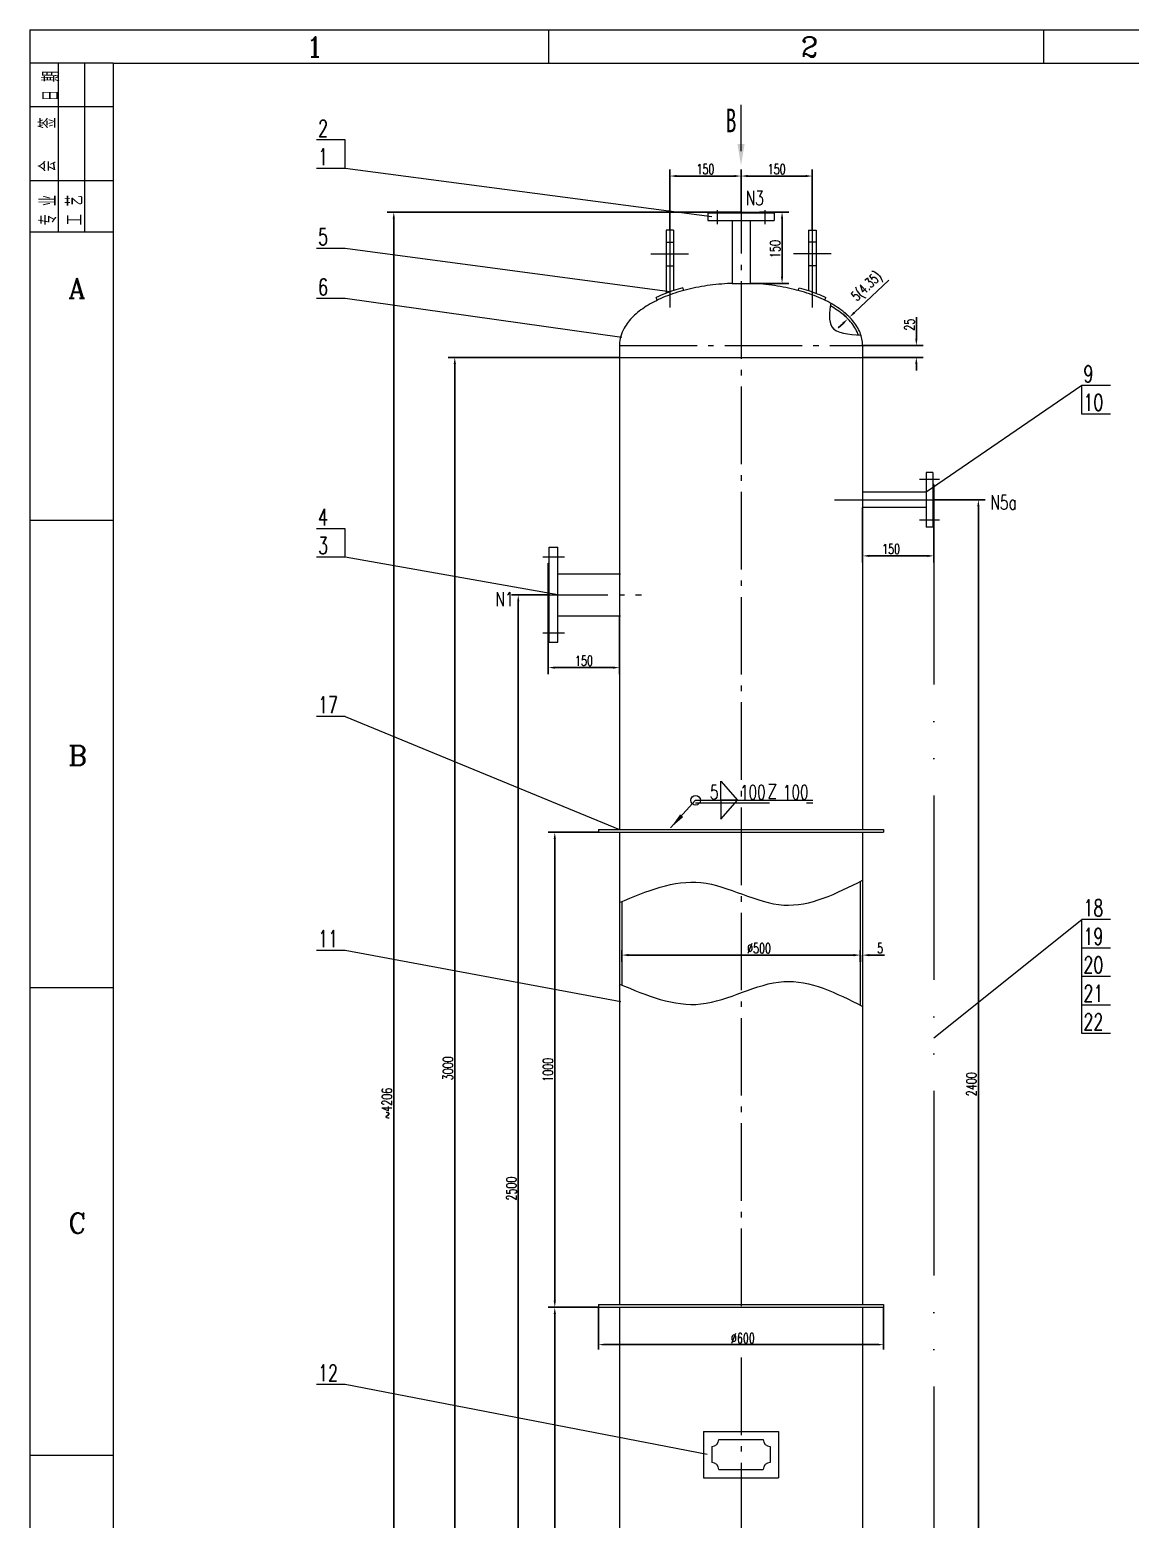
# Model space of a CAD drawing. Header units: inches. Extents: x -1056 to 3115, y -4435 to 1464.
# Drawn here: x -1056 to 1262, y -1672 to 1464 of the extents above; entities that cross this region are included whole.
import ezdxf
from ezdxf.enums import TextEntityAlignment as Align

# ---------------------------------------------------------------- set-up
doc = ezdxf.new("R2010")
doc.units = ezdxf.units.IN
doc.header["$LTSCALE"] = 77.75
doc.header["$MEASUREMENT"] = 0
for name, pattern in [('CENTER', [23, 20, -1, 1, -1]), ('CENTERY', [9.5, 7, -1, 0.5, -1]), ('DASHED', [19.05, 12.7, -6.35]), ('DASHEDX', [3, 2, -1]), ('DIVIDE-S', [16, 10, -2, 0, -2, 0, -2])]:
    doc.linetypes.add(name, pattern=pattern)
doc.layers.get('0').update_dxf_attribs({"lineweight": 18})
for name, color, linetype, lineweight in [('1', 7, 'Continuous', 18), ('4', 2, 'Continuous', 18), ('CENTER', 1, 'CENTER', 18), ('CENTERY', 1, 'CENTERY', 18), ('DASHED', 220, 'DASHED', 18), ('DASHEDX', 6, 'DASHEDX', 18), ('DIM', 2, 'Continuous', 18), ('K1', 4, 'Continuous', 18), ('THIN', 2, 'Continuous', 18)]:
    doc.layers.add(name, color=color, linetype=linetype, lineweight=lineweight)
doc.styles.add('HZ', font='romans.shx', dxfattribs={"width": 0.6, "bigfont": 'hz.shx'})
doc.styles.add('HZTXT', font='romans.shx', dxfattribs={"width": 0.7, "bigfont": 'hztxt.shx'})
doc.styles.add('ROMANC', font='romanc.shx', dxfattribs={"width": 0.7})
doc.styles.get("Standard").update_dxf_attribs({"font": 'SimSun.ttf', "width": 0.5})
doc.dimstyles.new('HZTXT', dxfattribs={"dimtxt": 21, "dimasz": 14, "dimexe": 14, "dimexo": 0, "dimgap": 4, "dimtad": 1, "dimdec": 0, "dimrnd": 1, "dimzin": 0, "dimdsep": 46, "dimtxsty": 'HZTXT', "dimcen": 0, "dimdle": 28, "dimclrd": 7, "dimclre": 7, "dimclrt": 7, "dimadec": 0, "dimazin": 0, "dimtfac": 1, "dimtdec": 0, "dimtofl": 0, "dimtmove": 0, "dimatfit": 0, "dimfxl": 0, "dimtolj": 1, "dimarcsym": 0})
doc.dimstyles.new('副本HZTXT', dxfattribs={"dimtxt": 21, "dimasz": 10, "dimexe": 10, "dimexo": 0, "dimgap": 3, "dimtad": 1, "dimdec": 0, "dimrnd": 1, "dimzin": 0, "dimdsep": 46, "dimtxsty": 'HZTXT', "dimcen": 0, "dimdle": 20, "dimclrd": 7, "dimclre": 7, "dimclrt": 7, "dimazin": 0, "dimtfac": 1, "dimtdec": 0, "dimtofl": 0, "dimtmove": 0, "dimatfit": 0, "dimfxl": 0, "dimtolj": 1, "dimarcsym": 0})

# ---------------------------------------------------------------- blocks, each defined once
blk = doc.blocks.new('*X3')
at = {"ltscale": 0.5}
for points in [[(47.2, -1240.1), (51.9, -1240.1), (49.5, -1226.1)], [(47.2, -2212.1), (51.9, -2212.1), (49.5, -2226.1)]]:
    blk.add_hatch(color=7, dxfattribs=at).paths.add_polyline_path(points, flags=0)
at = {"color": 7, "lineweight": -2, "ltscale": 0.5}
for p, q in [((133.5, -1226.1), (35.5, -1226.1)), ((49.5, -2212.1), (49.5, -1240.1)), ((133.5, -2226.1), (35.5, -2226.1))]:
    blk.add_line(p, q, dxfattribs=at)
at = {"color": 7, "ltscale": 0.5, "insert": (35, -1726.1), "char_height": 21, "width": 71.4, "attachment_point": 5, "rotation": 90, "style": 'HZTXT'}
blk.add_mtext('1000', dxfattribs=at)
blk = doc.blocks.new('*X4')
at = {"layer": 'K1', "ltscale": 0.5}
for points in [[(-291.9, 1065.9), (-287.3, 1065.9), (-289.6, 1079.9)], [(-291.9, -3112.1), (-287.3, -3112.1), (-289.6, -3126.1)]]:
    blk.add_hatch(color=7, dxfattribs=at).paths.add_polyline_path(points, flags=0)
at = {"layer": 'K1', "color": 7, "lineweight": -2, "ltscale": 0.5}
for p, q in [((441.9, 1079.9), (-303.6, 1079.9)), ((-289.6, -3112.1), (-289.6, 1065.9)), ((105.2, -3126.1), (-303.6, -3126.1))]:
    blk.add_line(p, q, dxfattribs=at)
at = {"layer": 'K1', "color": 7, "ltscale": 0.5, "insert": (-304.1, -796.8), "char_height": 21, "width": 96.6, "attachment_point": 5, "rotation": 90, "style": 'HZTXT'}
blk.add_mtext('~4206', dxfattribs=at)
blk = doc.blocks.new('*X5')
at = {"ltscale": 0.5}
for points in [[(939.3, 459.9), (944, 459.9), (941.7, 473.9)], [(939.3, -1912.1), (944, -1912.1), (941.7, -1926.1)]]:
    blk.add_hatch(color=7, dxfattribs=at).paths.add_polyline_path(points, flags=0)
at = {"color": 7, "lineweight": -2, "ltscale": 0.5}
for p, q in [((847.9, 473.9), (955.7, 473.9)), ((941.7, -1912.1), (941.7, 459.9)), ((847.9, -1926.1), (955.7, -1926.1))]:
    blk.add_line(p, q, dxfattribs=at)
at = {"color": 7, "ltscale": 0.5, "insert": (927.2, -756.5), "char_height": 21, "width": 77.7, "attachment_point": 5, "rotation": 90, "style": 'HZTXT'}
blk.add_mtext('2400', dxfattribs=at)
blk = doc.blocks.new('*X6')
at = {"ltscale": 0.5}
for points in [[(-29.7, 259.9), (-25.1, 259.9), (-27.4, 273.9)], [(-29.7, -2212.1), (-25.1, -2212.1), (-27.4, -2226.1)]]:
    blk.add_hatch(color=7, dxfattribs=at).paths.add_polyline_path(points, flags=0)
at = {"color": 7, "lineweight": -2, "ltscale": 0.5}
for p, q in [((35.9, 273.9), (-41.4, 273.9)), ((-27.4, -2212.1), (-27.4, 259.9)), ((133.5, -2226.1), (-41.4, -2226.1))]:
    blk.add_line(p, q, dxfattribs=at)
at = {"color": 7, "ltscale": 0.5, "insert": (-41.9, -976.1), "char_height": 21, "width": 75.6, "attachment_point": 5, "rotation": 90, "style": 'HZTXT'}
blk.add_mtext('2500', dxfattribs=at)
blk = doc.blocks.new('*X7')
at = {"ltscale": 0.5}
for points in [[(-163.4, 759.9), (-158.7, 759.9), (-161.1, 773.9)], [(-163.4, -2212.1), (-158.7, -2212.1), (-161.1, -2226.1)]]:
    blk.add_hatch(color=7, dxfattribs=at).paths.add_polyline_path(points, flags=0)
at = {"color": 7, "lineweight": -2, "ltscale": 0.5}
for p, q in [((185.9, 773.9), (-175.1, 773.9)), ((-161.1, -2212.1), (-161.1, 759.9)), ((133.5, -2226.1), (-175.1, -2226.1))]:
    blk.add_line(p, q, dxfattribs=at)
at = {"color": 7, "ltscale": 0.5, "insert": (-175.6, -723.2), "char_height": 21, "width": 75.6, "attachment_point": 5, "rotation": 90, "style": 'HZTXT'}
blk.add_mtext('3000', dxfattribs=at)
blk = doc.blocks.new('*X21')
at = {"ltscale": 0.5}
for points in [[(151.9, -1303.1), (151.9, -1306.5), (141.9, -1304.8)], [(731.9, -1303.1), (731.9, -1306.5), (741.9, -1304.8)]]:
    blk.add_hatch(color=7, dxfattribs=at).paths.add_polyline_path(points, flags=0)
at = {"color": 7, "lineweight": -2, "ltscale": 0.5}
for p, q in [((141.9, -1226.1), (141.9, -1314.8)), ((741.9, -1226.1), (741.9, -1314.8)), ((151.9, -1304.8), (731.9, -1304.8))]:
    blk.add_line(p, q, dxfattribs=at)
at = {"color": 7, "ltscale": 0.5, "insert": (445.7, -1291.3), "char_height": 21, "width": 86.1, "attachment_point": 5, "style": 'HZTXT'}
blk.add_mtext('%%C600', dxfattribs=at)
blk = doc.blocks.new('*X22')
at = {"ltscale": 0.5}
for points in [[(455.9, 1157.9), (455.9, 1153.3), (441.9, 1155.6)], [(577.9, 1157.9), (577.9, 1153.3), (591.9, 1155.6)]]:
    blk.add_hatch(color=7, dxfattribs=at).paths.add_polyline_path(points, flags=0)
at = {"color": 7, "lineweight": -2, "ltscale": 0.5}
for p, q in [((441.9, 1079.9), (441.9, 1169.6)), ((591.9, 1041.6), (591.9, 1169.6)), ((455.9, 1155.6), (577.9, 1155.6))]:
    blk.add_line(p, q, dxfattribs=at)
at = {"color": 7, "ltscale": 0.5, "insert": (516.9, 1170.1), "char_height": 21, "width": 48.3, "attachment_point": 5, "style": 'HZTXT'}
blk.add_mtext('150', dxfattribs=at)
blk = doc.blocks.new('*X23')
at = {"ltscale": 0.5}
for points in [[(47.2, -240.1), (51.9, -240.1), (49.5, -226.1)], [(47.2, -1212.1), (51.9, -1212.1), (49.5, -1226.1)]]:
    blk.add_hatch(color=7, dxfattribs=at).paths.add_polyline_path(points, flags=0)
at = {"color": 7, "lineweight": -2, "ltscale": 0.5}
for p, q in [((141.9, -226.1), (35.5, -226.1)), ((49.5, -1212.1), (49.5, -240.1)), ((141.9, -1226.1), (35.5, -1226.1))]:
    blk.add_line(p, q, dxfattribs=at)
at = {"color": 7, "ltscale": 0.5, "insert": (35, -726.1), "char_height": 21, "width": 71.4, "attachment_point": 5, "rotation": 90, "style": 'HZTXT'}
blk.add_mtext('1000', dxfattribs=at)
blk = doc.blocks.new('*X24')
at = {"linetype": 'Continuous'}
blk.add_hatch(color=256, dxfattribs=at).paths.add_polyline_path([(293.3, -217), (313.6, -188.2), (320, -194)], flags=0)
blk.add_line((293.3, -217), (346.2, -158.7), dxfattribs=at)
at = {"color": 0}
blk.add_line((346.2, -158.7), (346.2, -158.7), dxfattribs=at)
blk = doc.blocks.new('*X25')
at = {"ltscale": 0.5}
for points in [[(49.9, 123), (49.9, 118.3), (35.9, 120.6)], [(171.9, 123), (171.9, 118.3), (185.9, 120.6)]]:
    blk.add_hatch(color=7, dxfattribs=at).paths.add_polyline_path(points, flags=0)
at = {"color": 7, "lineweight": -2, "ltscale": 0.5}
for p, q in [((185.9, 229.4), (185.9, 106.6)), ((35.9, 206.9), (35.9, 106.6)), ((49.9, 120.6), (171.9, 120.6))]:
    blk.add_line(p, q, dxfattribs=at)
at = {"color": 7, "ltscale": 0.5, "insert": (110.9, 135.1), "char_height": 21, "width": 48.3, "attachment_point": 5, "style": 'HZTXT'}
blk.add_mtext('150', dxfattribs=at)
blk = doc.blocks.new('*X26')
at = {"ltscale": 0.5}
for points in [[(305.9, 1157.9), (305.9, 1153.3), (291.9, 1155.6)], [(427.9, 1157.9), (427.9, 1153.3), (441.9, 1155.6)]]:
    blk.add_hatch(color=7, dxfattribs=at).paths.add_polyline_path(points, flags=0)
at = {"color": 7, "lineweight": -2, "ltscale": 0.5}
for p, q in [((291.9, 1041.6), (291.9, 1169.6)), ((441.9, 1079.9), (441.9, 1169.6)), ((305.9, 1155.6), (427.9, 1155.6))]:
    blk.add_line(p, q, dxfattribs=at)
at = {"color": 7, "ltscale": 0.5, "insert": (366.9, 1170.1), "char_height": 21, "width": 48.3, "attachment_point": 5, "style": 'HZTXT'}
blk.add_mtext('150', dxfattribs=at)
blk = doc.blocks.new('*X28')
at = {"linetype": 'Continuous', "ltscale": 0.5}
for points in [[(204.9, -482.3), (204.9, -487), (190.9, -484.6)], [(678.9, -482.3), (678.9, -487), (692.9, -484.6)]]:
    blk.add_hatch(color=7, dxfattribs=at).paths.add_polyline_path(points, flags=0)
at = {"color": 7, "linetype": 'Continuous', "lineweight": -2, "ltscale": 0.5}
for p, q in [((190.9, -474), (190.9, -498.6)), ((204.9, -484.6), (678.9, -484.6)), ((692.9, -474), (692.9, -498.6))]:
    blk.add_line(p, q, dxfattribs=at)
at = {"color": 7, "linetype": 'Continuous', "ltscale": 0.5, "insert": (479.9, -470.1), "char_height": 21, "width": 84, "attachment_point": 5, "style": 'HZTXT'}
blk.add_mtext('%%C500', dxfattribs=at)
blk = doc.blocks.new('*X29')
at = {"linetype": 'Continuous', "ltscale": 0.5}
for points in [[(678.9, -482.4), (678.9, -487.1), (692.9, -484.7)], [(711.9, -482.4), (711.9, -487.1), (697.9, -484.7)]]:
    blk.add_hatch(color=7, dxfattribs=at).paths.add_polyline_path(points, flags=0)
at = {"color": 7, "linetype": 'Continuous', "lineweight": -2, "ltscale": 0.5}
for p, q in [((678.9, -484.7), (664.9, -484.7)), ((692.9, -484.6), (692.9, -498.7)), ((697.9, -484.6), (697.9, -498.7)), ((711.9, -484.7), (743.7, -484.7))]:
    blk.add_line(p, q, dxfattribs=at)
at = {"color": 7, "linetype": 'Continuous', "ltscale": 0.5, "insert": (734.8, -470.2), "char_height": 21, "width": 12.6, "attachment_point": 5, "style": 'HZTXT'}
blk.add_mtext('5', dxfattribs=at)
blk = doc.blocks.new('*X31')
at = {"linetype": 'Continuous', "ltscale": 0.5}
for points in [[(655, 847.1), (658.2, 843.7), (666.8, 855)], [(678.9, 869.8), (682.1, 866.4), (670.4, 858.4)]]:
    blk.add_hatch(color=7, dxfattribs=at).paths.add_polyline_path(points, flags=0)
at = {"color": 7, "linetype": 'Continuous', "lineweight": -2, "ltscale": 0.5}
for p, q in [((680.5, 868.1), (752.8, 936.7)), ((668.4, 853.3), (657.1, 865.2)), ((672.1, 856.7), (660.8, 868.6)), ((656.6, 845.4), (646.5, 835.7))]:
    blk.add_line(p, q, dxfattribs=at)
at = {"color": 7, "linetype": 'Continuous', "ltscale": 0.5, "insert": (708, 921.7), "char_height": 21, "width": 100.494, "attachment_point": 5, "rotation": 43.5177, "style": 'HZTXT'}
blk.add_mtext('5(4.35)', dxfattribs=at)
blk = doc.blocks.new('*X34')
at = {"linetype": 'Continuous', "ltscale": 0.5}
for points in [[(808.7, 812.9), (813.4, 812.9), (811.1, 798.9)], [(808.7, 759.9), (813.4, 759.9), (811.1, 773.9)]]:
    blk.add_hatch(color=7, dxfattribs=at).paths.add_polyline_path(points, flags=0)
at = {"color": 7, "linetype": 'Continuous', "lineweight": -2, "ltscale": 0.5}
for p, q in [((811.1, 812.9), (811.1, 858.7)), ((697.9, 798.9), (825.1, 798.9)), ((697.9, 773.9), (825.1, 773.9)), ((811.1, 759.9), (811.1, 745.9))]:
    blk.add_line(p, q, dxfattribs=at)
at = {"color": 7, "linetype": 'Continuous', "ltscale": 0.5, "insert": (796.6, 842.8), "char_height": 21, "width": 42, "attachment_point": 5, "rotation": 90, "style": 'HZTXT'}
blk.add_mtext('25', dxfattribs=at)
blk = doc.blocks.new('*X35')
at = {"linetype": 'Continuous', "ltscale": 0.5}
for points in [[(525.9, 1065.9), (530.6, 1065.9), (528.2, 1079.9)], [(525.9, 943.6), (530.6, 943.6), (528.2, 929.6)]]:
    blk.add_hatch(color=7, dxfattribs=at).paths.add_polyline_path(points, flags=0)
at = {"color": 7, "linetype": 'Continuous', "lineweight": -2, "ltscale": 0.5}
for p, q in [((480.9, 1079.9), (542.2, 1079.9)), ((528.2, 1065.9), (528.2, 943.6)), ((460.9, 929.6), (542.2, 929.6))]:
    blk.add_line(p, q, dxfattribs=at)
at = {"color": 7, "linetype": 'Continuous', "ltscale": 0.5, "insert": (513.7, 1001.9), "char_height": 21, "width": 48.3, "attachment_point": 5, "rotation": 90, "style": 'HZTXT'}
blk.add_mtext('150', dxfattribs=at)
blk = doc.blocks.new('*X36')
at = {"linetype": 'Continuous', "ltscale": 0.5}
for points in [[(711.9, 358.2), (711.9, 353.5), (697.9, 355.9)], [(833.9, 358.2), (833.9, 353.5), (847.9, 355.9)]]:
    blk.add_hatch(color=7, dxfattribs=at).paths.add_polyline_path(points, flags=0)
at = {"color": 7, "linetype": 'Continuous', "lineweight": -2, "ltscale": 0.5}
for p, q in [((697.9, 457.9), (697.9, 341.9)), ((847.9, 441.4), (847.9, 341.9)), ((833.9, 355.9), (711.9, 355.9))]:
    blk.add_line(p, q, dxfattribs=at)
at = {"color": 7, "linetype": 'Continuous', "ltscale": 0.5, "insert": (758, 370.4), "char_height": 21, "width": 48.3, "attachment_point": 5, "style": 'HZTXT'}
blk.add_mtext('150', dxfattribs=at)

msp = doc.modelspace()

# ---------------------------------------------------------------- hatches: boundary and pattern name
at = {"layer": 'DIM'}
msp.add_hatch(color=256, dxfattribs=at).paths.add_polyline_path([(449.3, 1222.9), (434.3, 1222.9), (441.8, 1177.9)], flags=0)

# ---------------------------------------------------------------- linework, layer by layer
at = {"color": 7, "linetype": 'Continuous'}
for p, q in [((-1056.3, 1463.5), (-1056.3, -4435.3)), ((-1056.3, 1463.5), (3115.1, 1463.5)), ((-880.7, 1393.3), (-1056.3, 1393.3)), ((-996.6, 1393.1), (-996.6, 1037.3)), ((-941, 1393.3), (-941, 1037.3)), ((-1056.3, 1302.2), (-880.7, 1302.2)), ((-1056.3, 1146.2), (-880.7, 1146.2)), ((-1056.3, 1037.8), (-880.7, 1037.8))]:
    msp.add_line(p, q, dxfattribs=at)
for p, q in [((36.7, 1393.3), (36.7, 1463.5)), ((1079.6, 1393.3), (1079.6, 1463.5)), ((-880.7, 430.6), (-1056.3, 430.6)), ((346.2, -158.7), (593, -158.7)), ((-880.7, -553.7), (-1056.3, -553.7)), ((-880.7, -1538), (-1056.3, -1538))]:
    msp.add_line(p, q)
at = {"color": 5}
for q in [(-880.7, -4365.1), (3044.9, 1393.3)]:
    msp.add_line((-880.7, 1393.3), q, dxfattribs=at)
at = {"linetype": 'Continuous', "ltscale": 0.5}
for p, q in [((-392.1, 1231.5), (-452.1, 1231.5)), ((-392.1, 1171.5), (-392.1, 1231.5)), ((-392.1, 1171.5), (-452.1, 1171.5)), ((380.4, 1069.8), (-392.1, 1171.5)), ((-392.1, 1003.2), (-452.1, 1003.2)), ((291.9, 911.7), (-392.1, 1003.2)), ((-392.1, 897.5), (-452.1, 897.5)), ((190.9, 815.4), (-392.1, 897.5)), ((1159.8, 714.6), (831.9, 489.9)), ((1219.8, 714.6), (1159.8, 714.6)), ((1159.8, 654.6), (1159.8, 714.6)), ((1219.8, 654.6), (1159.8, 654.6)), ((-392.1, 413.1), (-452.1, 413.1)), ((-392.1, 353.1), (-392.1, 413.1)), ((-392.1, 353.1), (-452.1, 353.1)), ((55.9, 273.9), (-392.1, 353.1)), ((-392.1, 17.8), (-452.1, 17.8)), ((-392.1, 17.8), (185.9, -220.1)), ((847.9, -658.5), (1159.8, -409.7)), ((1219.8, -409.7), (1159.8, -409.7)), ((1159.8, -649.7), (1159.8, -409.7)), ((1219.8, -469.7), (1159.8, -469.7)), ((-392.1, -474.8), (-452.1, -474.8)), ((188.5, -582.8), (-392.1, -474.8)), ((1219.8, -529.7), (1159.8, -529.7)), ((1219.8, -589.7), (1159.8, -589.7)), ((1219.8, -649.7), (1159.8, -649.7)), ((-392.1, -1389), (-452.1, -1389)), ((370.2, -1536.2), (-392.1, -1389))]:
    msp.add_line(p, q, dxfattribs=at)
at = {"color": 4, "linetype": 'Continuous', "ltscale": 0.5}
for p, q in [((422.9, 929.6), (460.9, 929.6)), ((185.9, 773.9), (697.9, 773.9))]:
    msp.add_line(p, q, dxfattribs=at)
at = {"color": 4}
msp.add_line((185.9, 773.9), (697.9, 773.9), dxfattribs=at)
at = {"color": 3, "linetype": 'DIVIDE-S', "ltscale": 0.5}
msp.add_line((847.9, 473.9), (847.9, -1926.1), dxfattribs=at)
at = {"color": 7, "linetype": 'Continuous', "ltscale": 0.5}
msp.add_line((190.9, -435.7), (190.9, -482.7), dxfattribs=at)
msp.add_circle((346.2, -158.7), 10)
for points, knots in [([(630.7, 887.8), (628.2, 868.7), (622.6, 825.1), (668.5, 822.3), (694.4, 820.7)], [0, 0, 0, 0, 2017.439773, 4620.198492, 4620.198492, 4620.198492, 4620.198492]), ([(185.9, -373.9), (243.1, -349.9), (358.9, -301.5), (530.1, -411.6), (642.6, -354.9), (697.9, -327)], [0, 0, 0, 0, 1762.469855, 3563.702614, 5302.468774, 5302.468774, 5302.468774, 5302.468774]), ([(185.9, -545.6), (243.1, -569.6), (358.9, -618), (530.1, -507.8), (642.6, -564.6), (697.9, -592.5)], [0, 0, 0, 0, 2291.835262, 4634.076034, 6895.088095, 6895.088095, 6895.088095, 6895.088095])]:
    msp.add_open_spline(points, degree=3, knots=knots, dxfattribs=at)
at = {"layer": '1'}
for p, q in [((265.5, 894.2), (263.2, 899.8)), ((35.9, 340.9), (37.9, 340.9)), ((35.9, 206.9), (37.9, 206.9))]:
    msp.add_line(p, q, dxfattribs=at)
at = {"layer": 'CENTER'}
for p, q in [((291.9, 1066.3), (291.9, 879)), ((391.9, 1083.9), (391.9, 1054.4)), ((491.9, 1083.9), (491.9, 1054.3)), ((591.9, 1066.3), (591.9, 879)), ((252, 991.6), (331.5, 991.6)), ((631.8, 991.6), (552.3, 991.6)), ((859.6, 516.4), (817.4, 516.4)), ((638.7, 473.9), (900.5, 473.9)), ((859.6, 431.4), (817.4, 431.4))]:
    msp.add_line(p, q, dxfattribs=at)
at = {"layer": 'CENTERY', "color": 1, "linetype": 'CENTERY', "ltscale": 0.3}
for p, q in [((441.9, 1155.6), (441.9, -1243.9)), ((185.9, 798.9), (697.9, 798.9)), ((-1.7, 273.9), (232.4, 273.9)), ((441.9, -1331.8), (441.9, -2616.6))]:
    msp.add_line(p, q, dxfattribs=at)
at = {"layer": 'CENTERY', "linetype": 'CENTERY', "ltscale": 0.3}
for p, q in [((24.2, 353.9), (70.3, 353.9)), ((24.2, 193.9), (70.3, 193.9))]:
    msp.add_line(p, q, dxfattribs=at)
at = {"layer": 'DASHED'}
for p, q in [((283.9, 1016.6), (299.9, 1016.6)), ((599.9, 1016.6), (583.9, 1016.6)), ((283.9, 966.6), (299.9, 966.6)), ((599.9, 966.6), (583.9, 966.6))]:
    msp.add_line(p, q, dxfattribs=at)
at = {"layer": 'DASHEDX'}
msp.add_line((346.2, -163.7), (593, -163.7), dxfattribs=at)
at = {"layer": 'DIM'}
msp.add_line((441.8, 1207.9), (441.8, 1305.4), dxfattribs=at)
at = {"layer": 'K1'}
for p, q in [((371.9, 1077.9), (511.9, 1077.9)), ((371.9, 1077.9), (371.9, 1061.9)), ((402.9, 1079.9), (402.9, 1077.9)), ((402.9, 1079.9), (480.9, 1079.9)), ((480.9, 1079.9), (480.9, 1077.9)), ((511.9, 1077.9), (511.9, 1061.9)), ((283.9, 1041.6), (283.9, 908.7)), ((299.9, 1041.6), (283.9, 1041.6)), ((299.9, 1041.6), (299.9, 914.5)), ((371.9, 1061.9), (511.9, 1061.9)), ((422.9, 1061.9), (422.9, 929.6)), ((460.9, 1061.9), (460.9, 929.6)), ((583.9, 1041.6), (583.9, 914.5)), ((583.9, 1041.6), (599.9, 1041.6)), ((599.9, 1041.6), (599.9, 908.7)), ((321.2, 914.7), (319.4, 920.4)), ((562.5, 914.7), (564.3, 920.4)), ((618.2, 894.2), (620.6, 899.8)), ((185.9, 798.9), (185.9, -220.1)), ((697.9, 798.9), (697.9, -220.1)), ((831.9, 531.4), (831.9, 416.4)), ((845.9, 531.4), (831.9, 531.4)), ((845.9, 531.4), (845.9, 416.4)), ((847.9, 506.4), (845.9, 506.4)), ((847.9, 506.4), (847.9, 441.4)), ((831.9, 489.9), (697.4, 489.9)), ((831.9, 457.9), (697.4, 457.9)), ((847.9, 441.4), (845.9, 441.4)), ((845.9, 416.4), (831.9, 416.4)), ((37.9, 173.9), (37.9, 373.9)), ((37.9, 373.9), (55.9, 373.9)), ((55.9, 173.9), (55.9, 373.9)), ((35.9, 206.9), (35.9, 340.9)), ((55.9, 318.4), (187.9, 318.4)), ((55.9, 229.4), (187.9, 229.4)), ((37.9, 173.9), (55.9, 173.9)), ((141.9, -220.1), (741.9, -220.1)), ((141.9, -220.1), (141.9, -226.1)), ((141.9, -226.1), (741.9, -226.1)), ((185.9, -226.1), (185.9, -1220.1)), ((697.9, -226.1), (697.9, -1220.1)), ((741.9, -220.1), (741.9, -226.1)), ((692.9, -329.5), (692.9, -590)), ((190.9, -371.8), (190.9, -547.7)), ((141.9, -1220.1), (741.9, -1220.1)), ((141.9, -1220.1), (141.9, -1226.1)), ((741.9, -1220.1), (741.9, -1226.1)), ((141.9, -1226.1), (741.9, -1226.1)), ((185.9, -1226.1), (185.9, -2036.1)), ((697.9, -1226.1), (697.9, -2251.1)), ((363.1, -1487.4), (520.6, -1487.4)), ((363.1, -1487.4), (363.1, -1584.9)), ((395, -1504.6), (488.7, -1504.6)), ((520.6, -1487.4), (520.6, -1584.9)), ((380.4, -1519.3), (380.4, -1553)), ((503.4, -1519.3), (503.4, -1553)), ((395, -1567.6), (488.7, -1567.6)), ((363.1, -1584.9), (520.6, -1584.9))]:
    msp.add_line(p, q, dxfattribs=at)
for centre, start, end in [((380.4, -1504.6), 270, 0), ((503.4, -1504.6), 180, 270), ((380.4, -1567.6), 360, 90), ((503.4, -1567.6), 90, 180)]:
    msp.add_arc(centre, 14.7, start, end, dxfattribs=at)
for points, knots in [([(422.9, 929.6), (419.7, 929.5), (416.6, 929.3), (396.9, 928.2), (380.5, 926.5), (348.7, 921.4), (333.3, 918), (304, 909.9), (290.2, 905.1), (264.6, 894.2), (252.8, 888), (231.8, 874.7), (222.5, 867.5), (206.9, 852.1), (200.5, 843.9), (192.7, 829.9), (190.3, 824.1), (187, 812.5), (186, 806.6), (185.9, 800.1), (185.9, 799.5), (185.9, 798.9)], [0, 0, 0, 0, 500.611736, 500.611736, 3153.648046, 3153.648046, 5806.684357, 5806.684357, 8459.720667, 8459.720667, 11112.756977, 11112.756977, 13765.793287, 13765.793287, 16418.829597, 16418.829597, 18155.177143, 18155.177143, 19891.524689, 19891.524689, 20065.04575, 20065.04575, 20065.04575, 20065.04575]), ([(319.4, 920.4), (306.2, 916.8), (293.5, 912.6), (275.3, 905.3), (269.1, 902.6), (263.2, 899.8)], [0, 0, 0, 0, 3259.70498, 3259.70498, 5014.567879, 5014.567879, 5014.567879, 5014.567879]), ([(697.9, 798.9), (697.9, 803.5), (697.4, 808.1), (695.6, 817.1), (694.3, 821.5), (690.7, 830.4), (688.5, 834.7), (680.7, 847.3), (673.9, 855.4), (657.5, 870.5), (647.9, 877.6), (626.2, 890.6), (614.1, 896.5), (587.9, 907.1), (573.8, 911.7), (544.2, 919.5), (528.6, 922.6), (496.5, 927.2), (480, 928.8), (462.6, 929.5), (461.7, 929.6), (460.9, 929.6)], [0, 0, 0, 0, 1289.651497, 1289.651497, 2579.302994, 2579.302994, 3868.954491, 3868.954491, 6427.862072, 6427.862072, 8986.769653, 8986.769653, 11545.677234, 11545.677234, 14104.584814, 14104.584814, 16663.492395, 16663.492395, 19222.399976, 19222.399976, 19353.145991, 19353.145991, 19353.145991, 19353.145991]), ([(564.3, 920.4), (577.5, 916.8), (590.2, 912.6), (608.5, 905.3), (614.6, 902.6), (620.6, 899.8)], [0, 0, 0, 0, 3177.70881, 3177.70881, 4888.429053, 4888.429053, 4888.429053, 4888.429053]), ([(689, 821.1), (688.4, 822.8), (687.7, 824.6), (684.9, 830.8), (682.4, 835.2), (673.8, 848), (666.4, 856.1), (649.4, 870.3), (640.2, 876.6), (630, 882.4)], [0, 0, 0, 0, 658.600473, 658.600473, 2347.35289, 2347.35289, 5621.36284, 5621.36284, 8494.219343, 8494.219343, 8494.219343, 8494.219343])]:
    msp.add_open_spline(points, degree=3, knots=knots, dxfattribs=at)
at = {"layer": 'THIN'}
for points in [[(399.6, -158.7), (399.6, -118.7), (434.6, -158.7), (399.6, -158.7)], [(399.6, -158.7), (399.6, -198.7), (434.6, -158.7), (399.6, -158.7)]]:
    msp.add_lwpolyline(points, dxfattribs=at)

# ---------------------------------------------------------------- block references
msp.add_blockref('*X24', (0, 0))

# ---------------------------------------------------------------- texts
at = {"style": 'ROMANC'}
for s, p in [('1', (-474.6, 1406.6)), ('2', (568.2, 1406.6)), ('A', (-975.3, 898.8)), ('B', (-975.3, -85.5)), ('C', (-975.3, -1069.9))]:
    msp.add_text(s, height=42.1, dxfattribs=at).set_placement(p)
at = {"color": 2, "linetype": 'Continuous', "char_height": 35.112, "attachment_point": 7, "rotation": 90, "style": 'HZ'}
for s, insert, width in [('{\\W0.7;日 期}', (-994, 1313.4), 85.148), ('{\\W0.7;会    签}', (-1001.2, 1164.9), 165.774), ('{\\W0.7;专 业}', (-999.8, 1052), 93.443), ('{\\W0.7;工 艺}', (-944.2, 1052), 90.371)]:
    msp.add_mtext(s, dxfattribs=dict(at, insert=insert, width=width))
at = {"layer": '4', "style": 'HZTXT'}
for s, width, p in [('Z', 0.823529, (497.2, -155)), ('5', 0.7, (376.2, -156.7)), ('100', 0.7, (439.6, -156.7)), ('100', 0.7, (530, -156.7))]:
    msp.add_text(s, height=30, dxfattribs=dict(at, width=width)).set_placement(p)
at = {"layer": 'DIM', "width": 0.67}
msp.add_text('B', height=50, dxfattribs=at).set_placement((420.8, 1272.6), align=Align.MIDDLE_CENTER)
at = {"layer": 'DIM', "style": 'HZ', "width": 0.7}
for s, height, p in [('2', 35, (-449.1, 1238.5)), ('1', 35, (-449.1, 1178.5)), ('N3', 30, (451.8, 1094.2)), ('5', 35, (-449.1, 1010.2)), ('6', 35, (-449.1, 904.5)), ('9', 35, (1162.9, 721.6)), ('10', 35, (1162.9, 661.6)), ('N5a', 30, (967.3, 453.4)), ('4', 35, (-449.1, 420.1)), ('3', 35, (-449.1, 360.1)), ('N1', 30, (-75.1, 249.7)), ('17', 35, (-449.1, 24.8)), ('18', 35, (1162.9, -402.7)), ('11', 35, (-449.1, -467.8)), ('19', 35, (1162.9, -462.7)), ('20', 35, (1162.9, -522.7)), ('21', 35, (1162.9, -582.7)), ('22', 35, (1162.9, -642.7)), ('12', 35, (-449.1, -1382))]:
    msp.add_text(s, height=height, dxfattribs=at).set_placement(p)

# ---------------------------------------------------------------- dimensions: what is measured, and where the dimension line sits
for base, p1, p2, picture, middle in [((441.9, 1155.6), (291.9, 1041.6), (441.9, 1079.9), '*X26', (366.9, 1170.1)), ((591.9, 1155.6), (441.9, 1079.9), (591.9, 1041.6), '*X22', (516.9, 1170.1)), ((185.9, 120.6), (35.9, 206.9), (185.9, 229.4), '*X25', (110.9, 135.1))]:
    dim = msp.add_linear_dim(base=base, p1=p1, p2=p2, dimstyle='HZTXT', override={"dimscale": 1, "dimsah": 1, "dimtzin": 0})
    dim.commit()
    dim.dimension.update_dxf_attribs({"geometry": picture, "text_midpoint": middle})
at = {"color": 4, "linetype": 'Continuous', "ltscale": 0.5}
for base, p1, p2, picture, middle in [((528.2, 929.6), (480.9, 1079.9), (460.9, 929.6), '*X35', (528.2, 1001.9)), ((811.1, 798.9), (697.9, 773.9), (697.9, 798.9), '*X34', (811.1, 842.8))]:
    dim = msp.add_linear_dim(base=base, p1=p1, p2=p2, angle=90, dimstyle='HZTXT', override={"dimscale": 1, "dimsah": 1, "dimtzin": 0}, dxfattribs=at)
    dim.commit()
    dim.dimension.update_dxf_attribs({"geometry": picture, "text_midpoint": middle, "dimtype": 160})
dim = msp.add_linear_dim(base=(670.4, 858.4), p1=(668.4, 853.3), p2=(672.1, 856.7), angle=43.5177, text='<>(4.35)', dimstyle='HZTXT', override={"dimscale": 1, "dimsah": 1, "dimtzin": 0}, dxfattribs=at)
dim.commit()
dim.dimension.update_dxf_attribs({"geometry": '*X31', "text_midpoint": (721.8, 907.2), "dimtype": 160})
for base, p1, p2, picture, middle in [((-161.1, 773.9), (133.5, -2226.1), (185.9, 773.9), '*X7', (-161.1, -723.2)), ((941.7, 473.9), (847.9, -1926.1), (847.9, 473.9), '*X5', (941.7, -756.5))]:
    dim = msp.add_linear_dim(base=base, p1=p1, p2=p2, angle=90, dimstyle='HZTXT', override={"dimscale": 1, "dimsah": 1, "dimtzin": 0})
    dim.commit()
    dim.dimension.update_dxf_attribs({"geometry": picture, "text_midpoint": middle, "dimtype": 160})
dim = msp.add_linear_dim(base=(697.9, 355.9), p1=(847.9, 441.4), p2=(697.9, 457.9), dimstyle='HZTXT', override={"dimscale": 1, "dimsah": 1, "dimtzin": 0}, dxfattribs=at)
dim.commit()
dim.dimension.update_dxf_attribs({"geometry": '*X36', "text_midpoint": (758, 355.9), "dimtype": 160})
for base, p1, p2, picture, middle in [((-27.4, 273.9), (133.5, -2226.1), (35.9, 273.9), '*X6', (-41.9, -976.1)), ((49.5, -226.1), (141.9, -1226.1), (141.9, -226.1), '*X23', (35, -726.1)), ((49.5, -1226.1), (133.5, -2226.1), (133.5, -1226.1), '*X3', (35, -1726.1))]:
    dim = msp.add_linear_dim(base=base, p1=p1, p2=p2, angle=90, dimstyle='HZTXT', override={"dimscale": 1, "dimsah": 1, "dimtzin": 0})
    dim.commit()
    dim.dimension.update_dxf_attribs({"geometry": picture, "text_midpoint": middle})
for base, p1, p2, text, picture, middle in [((692.9, -484.6), (190.9, -474), (692.9, -474), '%%C500', '*X28', (479.9, -484.6)), ((697.9, -484.7), (692.9, -484.6), (697.9, -484.6), '5', '*X29', (734.8, -484.7))]:
    dim = msp.add_linear_dim(base=base, p1=p1, p2=p2, text=text, dimstyle='HZTXT', override={"dimscale": 1, "dimsah": 1, "dimtzin": 0}, dxfattribs=at)
    dim.commit()
    dim.dimension.update_dxf_attribs({"geometry": picture, "text_midpoint": middle, "dimtype": 160})
dim = msp.add_linear_dim(base=(741.9, -1304.8), p1=(141.9, -1226.1), p2=(741.9, -1226.1), text='%%C600', dimstyle='副本HZTXT', override={"dimscale": 1, "dimsah": 1, "dimtzin": 0})
dim.commit()
dim.dimension.update_dxf_attribs({"geometry": '*X21', "text_midpoint": (445.7, -1304.8), "dimtype": 160})
at = {"layer": 'K1'}
dim = msp.add_linear_dim(base=(-289.6, 1079.9), p1=(105.2, -3126.1), p2=(441.9, 1079.9), angle=90, text='~<>', dimstyle='HZTXT', override={"dimscale": 1, "dimsah": 1, "dimtzin": 0}, dxfattribs=at)
dim.commit()
dim.dimension.update_dxf_attribs({"geometry": '*X4', "text_midpoint": (-289.6, -796.8), "dimtype": 160})

doc.saveas('drawing.dxf')
